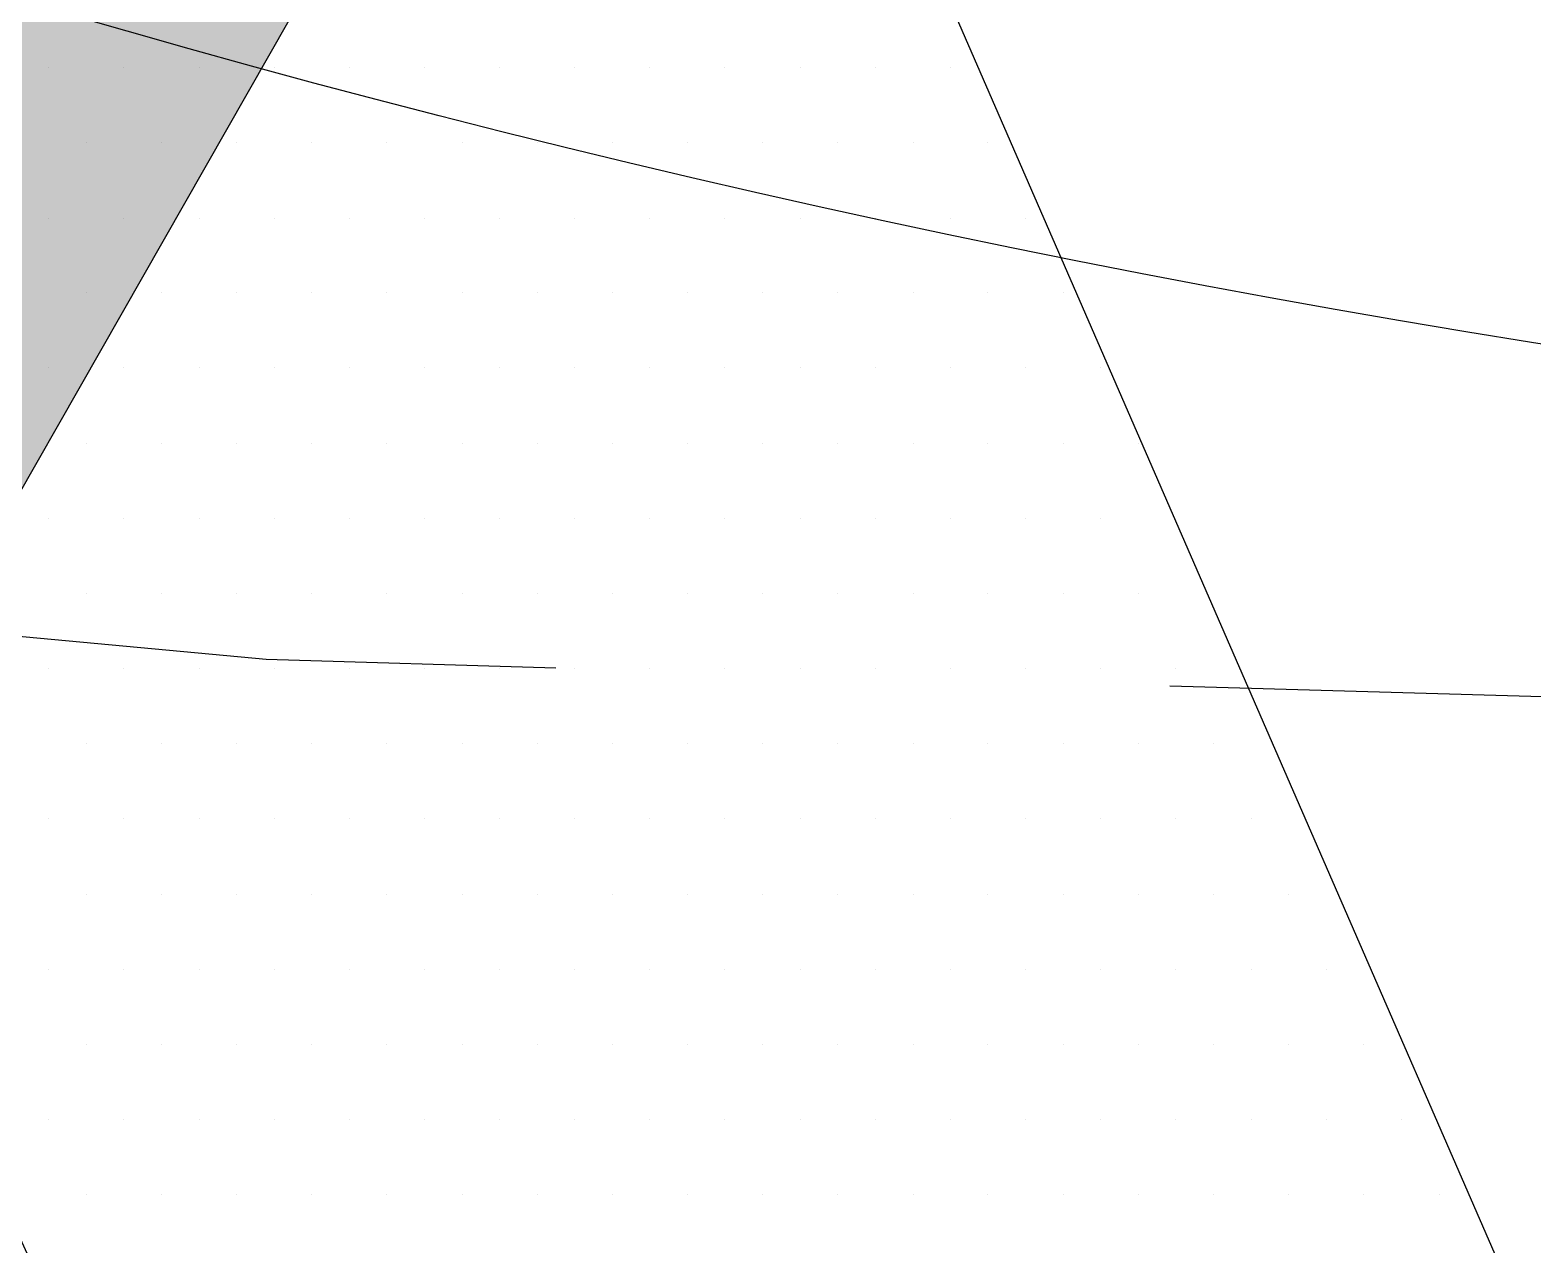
# Paper-space layout 'TOP_A1_00200_01-01-2017_MODELE' of a CAD drawing. Header units: millimetres. Extents: x -52 to 293, y -3 to 294.
# Drawn here: x 204.968 to 206.069, y 123.315 to 124.205 of the extents above; entities that cross this region are included whole.
import ezdxf

# ---------------------------------------------------------------- set-up
doc = ezdxf.new("R2010")
doc.units = ezdxf.units.MM
doc.header["$LTSCALE"] = 2
doc.linetypes.add('CACHEX2', pattern=[0.75, 0.5, -0.25])
for name, color, linetype in [('CALQUE_7', 4, 'Continuous'), ('CARTOUCHE', 7, 'Continuous'), ('rosace', 7, 'Continuous')]:
    doc.layers.add(name, color=color, linetype=linetype)

# ---------------------------------------------------------------- blocks, each defined once
blk = doc.blocks.new('A$C715108E3')
at = {"layer": 'CALQUE_7', "color": 131}
for p, q in [((-12.1298, -23.5138), (-12.1298, -23.5138)), ((-12.0387, -23.5138), (-12.0387, -23.5138)), ((-11.9465, -23.5138), (-11.9465, -23.5138)), ((-11.8546, -23.5138), (-11.8546, -23.5138)), ((-11.7628, -23.5138), (-11.7628, -23.5138)), ((-11.6713, -23.5138), (-11.6713, -23.5138)), ((-11.5795, -23.5138), (-11.5795, -23.5138)), ((-11.4877, -23.5138), (-11.4877, -23.5138)), ((-11.3966, -23.5138), (-11.3966, -23.5138)), ((-11.3046, -23.5138), (-11.3046, -23.5138)), ((-11.2126, -23.5138), (-11.2126, -23.5138)), ((-11.1213, -23.5138), (-11.1213, -23.5138)), ((-11.0293, -23.5138), (-11.0293, -23.5138)), ((-12.0844, -23.6054), (-12.0844, -23.6054)), ((-11.9924, -23.6054), (-11.9924, -23.6054)), ((-11.9011, -23.6054), (-11.9011, -23.6054)), ((-11.8091, -23.6054), (-11.8091, -23.6054)), ((-11.7174, -23.6054), (-11.7174, -23.6054)), ((-11.6252, -23.6054), (-11.6252, -23.6054)), ((-11.5338, -23.6054), (-11.5338, -23.6054)), ((-11.442, -23.6054), (-11.442, -23.6054)), ((-11.3501, -23.6054), (-11.3501, -23.6054)), ((-11.2587, -23.6054), (-11.2587, -23.6054)), ((-11.1668, -23.6054), (-11.1668, -23.6054)), ((-11.0748, -23.6054), (-11.0748, -23.6054)), ((-10.9835, -23.6054), (-10.9835, -23.6054)), ((-12.1298, -23.6976), (-12.1298, -23.6976)), ((-12.0387, -23.6976), (-12.0387, -23.6976)), ((-11.9465, -23.6976), (-11.9465, -23.6976)), ((-11.8546, -23.6976), (-11.8546, -23.6976)), ((-11.7628, -23.6976), (-11.7628, -23.6976)), ((-11.6713, -23.6976), (-11.6713, -23.6976)), ((-11.5795, -23.6976), (-11.5795, -23.6976)), ((-11.4877, -23.6976), (-11.4877, -23.6976)), ((-11.3966, -23.6976), (-11.3966, -23.6976)), ((-11.3046, -23.6976), (-11.3046, -23.6976)), ((-11.2126, -23.6976), (-11.2126, -23.6976)), ((-11.1213, -23.6976), (-11.1213, -23.6976)), ((-11.0293, -23.6976), (-11.0293, -23.6976)), ((-10.9374, -23.6976), (-10.9374, -23.6976)), ((-12.0844, -23.7891), (-12.0844, -23.7891)), ((-11.9924, -23.7891), (-11.9924, -23.7891)), ((-11.9011, -23.7891), (-11.9011, -23.7891)), ((-11.8091, -23.7891), (-11.8091, -23.7891)), ((-11.7174, -23.7891), (-11.7174, -23.7891)), ((-11.6252, -23.7891), (-11.6252, -23.7891)), ((-11.5338, -23.7891), (-11.5338, -23.7891)), ((-11.442, -23.7891), (-11.442, -23.7891)), ((-11.3501, -23.7891), (-11.3501, -23.7891)), ((-11.2587, -23.7891), (-11.2587, -23.7891)), ((-11.1668, -23.7891), (-11.1668, -23.7891)), ((-11.0748, -23.7891), (-11.0748, -23.7891)), ((-10.9835, -23.7891), (-10.9835, -23.7891)), ((-10.8917, -23.7891), (-10.8917, -23.7891)), ((-12.1298, -23.8804), (-12.1298, -23.8804)), ((-12.0387, -23.8804), (-12.0387, -23.8804)), ((-11.9465, -23.8804), (-11.9465, -23.8804)), ((-11.8546, -23.8804), (-11.8546, -23.8804)), ((-11.7628, -23.8804), (-11.7628, -23.8804)), ((-11.6713, -23.8804), (-11.6713, -23.8804)), ((-11.5795, -23.8804), (-11.5795, -23.8804)), ((-11.4877, -23.8804), (-11.4877, -23.8804)), ((-11.3966, -23.8804), (-11.3966, -23.8804)), ((-11.3046, -23.8804), (-11.3046, -23.8804)), ((-11.2126, -23.8804), (-11.2126, -23.8804)), ((-11.1213, -23.8804), (-11.1213, -23.8804)), ((-11.0293, -23.8804), (-11.0293, -23.8804)), ((-10.9374, -23.8804), (-10.9374, -23.8804)), ((-10.846, -23.8804), (-10.846, -23.8804)), ((-12.0844, -23.973), (-12.0844, -23.973)), ((-11.9924, -23.973), (-11.9924, -23.973)), ((-11.9011, -23.973), (-11.9011, -23.973)), ((-11.8091, -23.973), (-11.8091, -23.973)), ((-11.7174, -23.973), (-11.7174, -23.973)), ((-11.6252, -23.973), (-11.6252, -23.973)), ((-11.5338, -23.973), (-11.5338, -23.973)), ((-11.442, -23.973), (-11.442, -23.973)), ((-11.3501, -23.973), (-11.3501, -23.973)), ((-11.2587, -23.973), (-11.2587, -23.973)), ((-11.1668, -23.973), (-11.1668, -23.973)), ((-11.0748, -23.973), (-11.0748, -23.973)), ((-10.9835, -23.973), (-10.9835, -23.973)), ((-10.8917, -23.973), (-10.8917, -23.973)), ((-10.7995, -23.973), (-10.7995, -23.973)), ((-12.1298, -24.0642), (-12.1298, -24.0642)), ((-12.0387, -24.0642), (-12.0387, -24.0642)), ((-11.9465, -24.0642), (-11.9465, -24.0642)), ((-11.8546, -24.0642), (-11.8546, -24.0642)), ((-11.7628, -24.0642), (-11.7628, -24.0642)), ((-11.6713, -24.0642), (-11.6713, -24.0642)), ((-11.5795, -24.0642), (-11.5795, -24.0642)), ((-11.4877, -24.0642), (-11.4877, -24.0642)), ((-11.3966, -24.0642), (-11.3966, -24.0642)), ((-11.3046, -24.0642), (-11.3046, -24.0642)), ((-11.2126, -24.0642), (-11.2126, -24.0642)), ((-11.1213, -24.0642), (-11.1213, -24.0642)), ((-11.0293, -24.0642), (-11.0293, -24.0642)), ((-10.9374, -24.0642), (-10.9374, -24.0642)), ((-10.846, -24.0642), (-10.846, -24.0642)), ((-12.0844, -24.1555), (-12.0844, -24.1555)), ((-11.9924, -24.1555), (-11.9924, -24.1555)), ((-11.9011, -24.1555), (-11.9011, -24.1555)), ((-11.8091, -24.1555), (-11.8091, -24.1555)), ((-11.7174, -24.1555), (-11.7174, -24.1555)), ((-11.6252, -24.1555), (-11.6252, -24.1555)), ((-11.5338, -24.1555), (-11.5338, -24.1555)), ((-11.442, -24.1555), (-11.442, -24.1555)), ((-11.3501, -24.1555), (-11.3501, -24.1555)), ((-11.2587, -24.1555), (-11.2587, -24.1555)), ((-11.1668, -24.1555), (-11.1668, -24.1555)), ((-11.0748, -24.1555), (-11.0748, -24.1555)), ((-10.9835, -24.1555), (-10.9835, -24.1555)), ((-10.8917, -24.1555), (-10.8917, -24.1555)), ((-10.7995, -24.1555), (-10.7995, -24.1555)), ((-12.1298, -24.2481), (-12.1298, -24.2481)), ((-12.0387, -24.2481), (-12.0387, -24.2481)), ((-11.9465, -24.2481), (-11.9465, -24.2481)), ((-11.8546, -24.2481), (-11.8546, -24.2481)), ((-11.7628, -24.2481), (-11.7628, -24.2481)), ((-11.6713, -24.2481), (-11.6713, -24.2481)), ((-11.5795, -24.2481), (-11.5795, -24.2481)), ((-11.4877, -24.2481), (-11.4877, -24.2481)), ((-11.3966, -24.2481), (-11.3966, -24.2481)), ((-11.3046, -24.2481), (-11.3046, -24.2481)), ((-11.2126, -24.2481), (-11.2126, -24.2481)), ((-11.1213, -24.2481), (-11.1213, -24.2481)), ((-11.0293, -24.2481), (-11.0293, -24.2481)), ((-10.9374, -24.2481), (-10.9374, -24.2481)), ((-10.846, -24.2481), (-10.846, -24.2481)), ((-10.754, -24.2481), (-10.754, -24.2481)), ((-12.0844, -24.3394), (-12.0844, -24.3394)), ((-11.9924, -24.3394), (-11.9924, -24.3394)), ((-11.9011, -24.3394), (-11.9011, -24.3394)), ((-11.8091, -24.3394), (-11.8091, -24.3394)), ((-11.7174, -24.3394), (-11.7174, -24.3394)), ((-11.6252, -24.3394), (-11.6252, -24.3394)), ((-11.5338, -24.3394), (-11.5338, -24.3394)), ((-11.442, -24.3394), (-11.442, -24.3394)), ((-11.3501, -24.3394), (-11.3501, -24.3394)), ((-11.2587, -24.3394), (-11.2587, -24.3394)), ((-11.1668, -24.3394), (-11.1668, -24.3394)), ((-11.0748, -24.3394), (-11.0748, -24.3394)), ((-10.9835, -24.3394), (-10.9835, -24.3394)), ((-10.8917, -24.3394), (-10.8917, -24.3394)), ((-10.7995, -24.3394), (-10.7995, -24.3394)), ((-10.7084, -24.3394), (-10.7084, -24.3394)), ((-12.1298, -24.4306), (-12.1298, -24.4306)), ((-12.0387, -24.4306), (-12.0387, -24.4306)), ((-11.9465, -24.4306), (-11.9465, -24.4306)), ((-11.8546, -24.4306), (-11.8546, -24.4306)), ((-11.7628, -24.4306), (-11.7628, -24.4306)), ((-11.6713, -24.4306), (-11.6713, -24.4306)), ((-11.5795, -24.4306), (-11.5795, -24.4306)), ((-11.4877, -24.4306), (-11.4877, -24.4306)), ((-11.3966, -24.4306), (-11.3966, -24.4306)), ((-11.3046, -24.4306), (-11.3046, -24.4306)), ((-11.2126, -24.4306), (-11.2126, -24.4306)), ((-11.1213, -24.4306), (-11.1213, -24.4306)), ((-11.0293, -24.4306), (-11.0293, -24.4306)), ((-10.9374, -24.4306), (-10.9374, -24.4306)), ((-10.846, -24.4306), (-10.846, -24.4306)), ((-10.754, -24.4306), (-10.754, -24.4306)), ((-10.6619, -24.4306), (-10.6619, -24.4306)), ((-12.0844, -24.5232), (-12.0844, -24.5232)), ((-11.9924, -24.5232), (-11.9924, -24.5232)), ((-11.9011, -24.5232), (-11.9011, -24.5232)), ((-11.8091, -24.5232), (-11.8091, -24.5232)), ((-11.7174, -24.5232), (-11.7174, -24.5232)), ((-11.6252, -24.5232), (-11.6252, -24.5232)), ((-11.5338, -24.5232), (-11.5338, -24.5232)), ((-11.442, -24.5232), (-11.442, -24.5232)), ((-11.3501, -24.5232), (-11.3501, -24.5232)), ((-11.2587, -24.5232), (-11.2587, -24.5232)), ((-11.1668, -24.5232), (-11.1668, -24.5232)), ((-11.0748, -24.5232), (-11.0748, -24.5232)), ((-10.9835, -24.5232), (-10.9835, -24.5232)), ((-10.8917, -24.5232), (-10.8917, -24.5232)), ((-10.7995, -24.5232), (-10.7995, -24.5232)), ((-10.7084, -24.5232), (-10.7084, -24.5232)), ((-10.6166, -24.5232), (-10.6166, -24.5232)), ((-12.1298, -24.6147), (-12.1298, -24.6147)), ((-12.0387, -24.6147), (-12.0387, -24.6147)), ((-11.9465, -24.6147), (-11.9465, -24.6147)), ((-11.8546, -24.6147), (-11.8546, -24.6147)), ((-11.7628, -24.6147), (-11.7628, -24.6147)), ((-11.6713, -24.6147), (-11.6713, -24.6147)), ((-11.5795, -24.6147), (-11.5795, -24.6147)), ((-11.4877, -24.6147), (-11.4877, -24.6147)), ((-11.3966, -24.6147), (-11.3966, -24.6147)), ((-11.3046, -24.6147), (-11.3046, -24.6147)), ((-11.2126, -24.6147), (-11.2126, -24.6147)), ((-11.1213, -24.6147), (-11.1213, -24.6147)), ((-11.0293, -24.6147), (-11.0293, -24.6147)), ((-10.9374, -24.6147), (-10.9374, -24.6147)), ((-10.846, -24.6147), (-10.846, -24.6147)), ((-10.754, -24.6147), (-10.754, -24.6147)), ((-10.6619, -24.6147), (-10.6619, -24.6147)), ((-10.5703, -24.6147), (-10.5703, -24.6147)), ((-12.0844, -24.7059), (-12.0844, -24.7059)), ((-11.9924, -24.7059), (-11.9924, -24.7059)), ((-11.9011, -24.7059), (-11.9011, -24.7059)), ((-11.8091, -24.7059), (-11.8091, -24.7059)), ((-11.7174, -24.7059), (-11.7174, -24.7059)), ((-11.6252, -24.7059), (-11.6252, -24.7059)), ((-11.5338, -24.7059), (-11.5338, -24.7059)), ((-11.442, -24.7059), (-11.442, -24.7059)), ((-11.3501, -24.7059), (-11.3501, -24.7059)), ((-11.2587, -24.7059), (-11.2587, -24.7059)), ((-11.1668, -24.7059), (-11.1668, -24.7059)), ((-11.0748, -24.7059), (-11.0748, -24.7059)), ((-10.9835, -24.7059), (-10.9835, -24.7059)), ((-10.8917, -24.7059), (-10.8917, -24.7059)), ((-10.7995, -24.7059), (-10.7995, -24.7059)), ((-10.7084, -24.7059), (-10.7084, -24.7059)), ((-10.6166, -24.7059), (-10.6166, -24.7059)), ((-10.5248, -24.7059), (-10.5248, -24.7059)), ((-12.1298, -24.7985), (-12.1298, -24.7985)), ((-12.0387, -24.7985), (-12.0387, -24.7985)), ((-11.9465, -24.7985), (-11.9465, -24.7985)), ((-11.8546, -24.7985), (-11.8546, -24.7985)), ((-11.7628, -24.7985), (-11.7628, -24.7985)), ((-11.6713, -24.7985), (-11.6713, -24.7985)), ((-11.5795, -24.7985), (-11.5795, -24.7985)), ((-11.4877, -24.7985), (-11.4877, -24.7985)), ((-11.3966, -24.7985), (-11.3966, -24.7985)), ((-11.3046, -24.7985), (-11.3046, -24.7985)), ((-11.2126, -24.7985), (-11.2126, -24.7985)), ((-11.1213, -24.7985), (-11.1213, -24.7985)), ((-11.0293, -24.7985), (-11.0293, -24.7985)), ((-10.9374, -24.7985), (-10.9374, -24.7985)), ((-10.846, -24.7985), (-10.846, -24.7985)), ((-10.754, -24.7985), (-10.754, -24.7985)), ((-10.6619, -24.7985), (-10.6619, -24.7985)), ((-10.5703, -24.7985), (-10.5703, -24.7985)), ((-10.479, -24.7985), (-10.479, -24.7985)), ((-12.0844, -24.8898), (-12.0844, -24.8898)), ((-11.9924, -24.8898), (-11.9924, -24.8898)), ((-11.9011, -24.8898), (-11.9011, -24.8898)), ((-11.8091, -24.8898), (-11.8091, -24.8898)), ((-11.7174, -24.8898), (-11.7174, -24.8898)), ((-11.6252, -24.8898), (-11.6252, -24.8898)), ((-11.5338, -24.8898), (-11.5338, -24.8898)), ((-11.442, -24.8898), (-11.442, -24.8898)), ((-11.3501, -24.8898), (-11.3501, -24.8898)), ((-11.2587, -24.8898), (-11.2587, -24.8898)), ((-11.1668, -24.8898), (-11.1668, -24.8898)), ((-11.0748, -24.8898), (-11.0748, -24.8898)), ((-10.9835, -24.8898), (-10.9835, -24.8898)), ((-10.8917, -24.8898), (-10.8917, -24.8898)), ((-10.7995, -24.8898), (-10.7995, -24.8898)), ((-10.7084, -24.8898), (-10.7084, -24.8898)), ((-10.6166, -24.8898), (-10.6166, -24.8898)), ((-10.5248, -24.8898), (-10.5248, -24.8898)), ((-10.4327, -24.8898), (-10.4327, -24.8898))]:
    blk.add_line(p, q, dxfattribs=at)
blk.add_lwpolyline([(-15.4563, -23.799), (-13.7331, -21.4856), (-11.9601, -25.3945), (-11.4761, -25.5469), (-10.7095, -25.798), (-10.0926, -25.8741), (-9.9674, -25.8741), (-12.5584, -19.9248), (-11.816, -18.9068), (-10.4959, -20.6166), (-9.7792, -22.2122), (-8.7979, -20.9179), (-8.1187, -22.4645), (-6.9489, -21.0191), (-7.6382, -19.3811), (-6.116, -17.2939)], dxfattribs=at)
blk = doc.blocks.new('A$C581E6685')
at = {"layer": 'rosace'}
blk.add_hatch(color=32, dxfattribs=at).paths.add_polyline_path([(-39.8519, 24.2064), (-38.5844, 21.5046), (-46.2303, 8.0935)])
at = {"layer": 'rosace', "color": 32}
blk.add_lwpolyline([(-39.8519, 24.2064), (-38.584, 21.5046), (-46.2303, 8.0935)], close=True, dxfattribs=at)
at = {"layer": 'rosace', "color": 32, "linetype": 'CACHEX2', "ltscale": 1.5}
blk.add_ellipse((-38.0538, 23.8138), major_axis=(-19.0311, -3.534), ratio=0.590567, dxfattribs=at)
at = {"layer": 'rosace', "color": 32}
blk.add_ellipse((-37.6144, 23.8499), major_axis=(-13.5768, -4.2839), ratio=0.791971, dxfattribs=at)
at = {"layer": 'CARTOUCHE'}
blk.add_blockref('A$C715108E3', (-31.6739, 36.3189), dxfattribs=at)

psp = doc.layouts.new('TOP_A1_00200_01-01-2017_MODELE')

# ---------------------------------------------------------------- linework, layer by layer
at = {"layer": 'CARTOUCHE'}
psp.add_rational_spline([(193.9931, 140.7359), (193.9931, 129.8447), (193.9931, 118.9535), (193.9931, 115.1135), (197.8331, 115.1135), (243.3724, 115.1135), (288.9116, 115.1135), (292.7516, 115.1135), (292.7516, 118.9535), (292.7516, 129.8447), (292.7516, 140.7359), (292.7516, 144.5759), (288.9116, 144.5759), (243.3724, 144.5759), (197.8331, 144.5759), (193.9931, 144.5759), (193.9931, 140.7359)], [1, 1, 1, 0.707106781187, 1, 1, 1, 0.707106781187, 1, 1, 1, 0.707106781187, 1, 1, 1, 0.707106781187, 1], degree=2, knots=[0, 0, 0, 1, 1, 2.570796, 2.570796, 3.570796, 3.570796, 5.141593, 5.141593, 6.141593, 6.141593, 7.712389, 7.712389, 8.712389, 8.712389, 10.283185, 10.283185, 10.283185], dxfattribs=at)

# ---------------------------------------------------------------- block references
at = {"layer": 'CARTOUCHE', "xscale": 0.6, "yscale": 0.6, "zscale": 0.6}
psp.add_blockref('A$C581E6685', (231.2638, 116.4941), dxfattribs=at)

doc.saveas('drawing.dxf')
